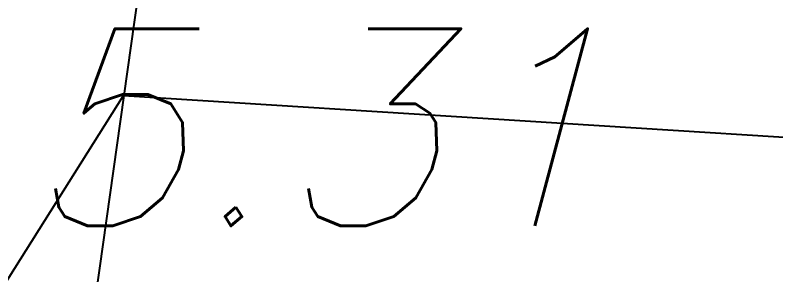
# Model space of a CAD drawing. Header units: metres. Extents: x 222509 to 223547, y 765290 to 766147.
# Drawn here: x 223041.199 to 223042.744, y 765864.272 to 765864.798 of the extents above; entities that cross this region are included whole.
import ezdxf
from ezdxf.enums import TextEntityAlignment as Align

# ---------------------------------------------------------------- set-up
doc = ezdxf.new("R2010")
doc.units = ezdxf.units.M
doc.linetypes.add('DASHED', pattern=[19.05, 12.7, -6.35])
for name, color, linetype in [('PNT2510', 8, 'Continuous'), ('PNTELEV2510', 7, 'Continuous'), ('SM', 8, 'DASHED'), ('Tcontours0', 250, 'Continuous')]:
    doc.layers.add(name, color=color, linetype=linetype)
doc.styles.add('PTXT', font='txt.shx')

# ---------------------------------------------------------------- blocks, each defined once
blk = doc.blocks.new('SRVPNO9')
at = {"layer": 'PNTELEV2510', "style": 'PTXT', "oblique": 15}
blk.add_attdef('ELEV2', text='', height=1, dxfattribs=at).set_placement((-0.0346, -1.7233), align=Align.CENTER)
blk = doc.blocks.new('G$CAC2BD834')
at = {"layer": 'SM', "ltscale": 0.3}
blk.add_lwpolyline([(223057.49, 765867.19), (223049.62, 765865.88), (223041.48, 765865.06), (223041.23, 765863.29)], dxfattribs=at)
at = {"layer": 'Tcontours0', "elevation": 515}
blk.add_lwpolyline([(223026.0245, 765872.7502), (223025.6277, 765869.6383), (223029.6896, 765867.1032), (223030.7645, 765867.1728), (223037.5214, 765868.8022), (223038.6219, 765867.6702), (223039.7863, 765866.6212), (223040.9623, 765863.9114), (223041.4191, 765864.6349), (223044.683, 765864.43)], dxfattribs=at)
at = {"layer": 'PNT2510'}
ref = blk.add_blockref('SRVPNO9', (223041.48, 765865.06, 515.31), dxfattribs=dict(at, xscale=0.4, yscale=0.4, zscale=0.4))
ref.add_attrib('ELEV2', '515.31', dxfattribs={"layer": 'PNTELEV2510', "height": 0.4, "style": 'PTXT', "oblique": 15}).set_placement((223041.4662, 765864.3707, 515.31), align=Align.CENTER)

msp = doc.modelspace()

# ---------------------------------------------------------------- block references
msp.add_blockref('G$CAC2BD834', (0, 0))

doc.saveas('drawing.dxf')
